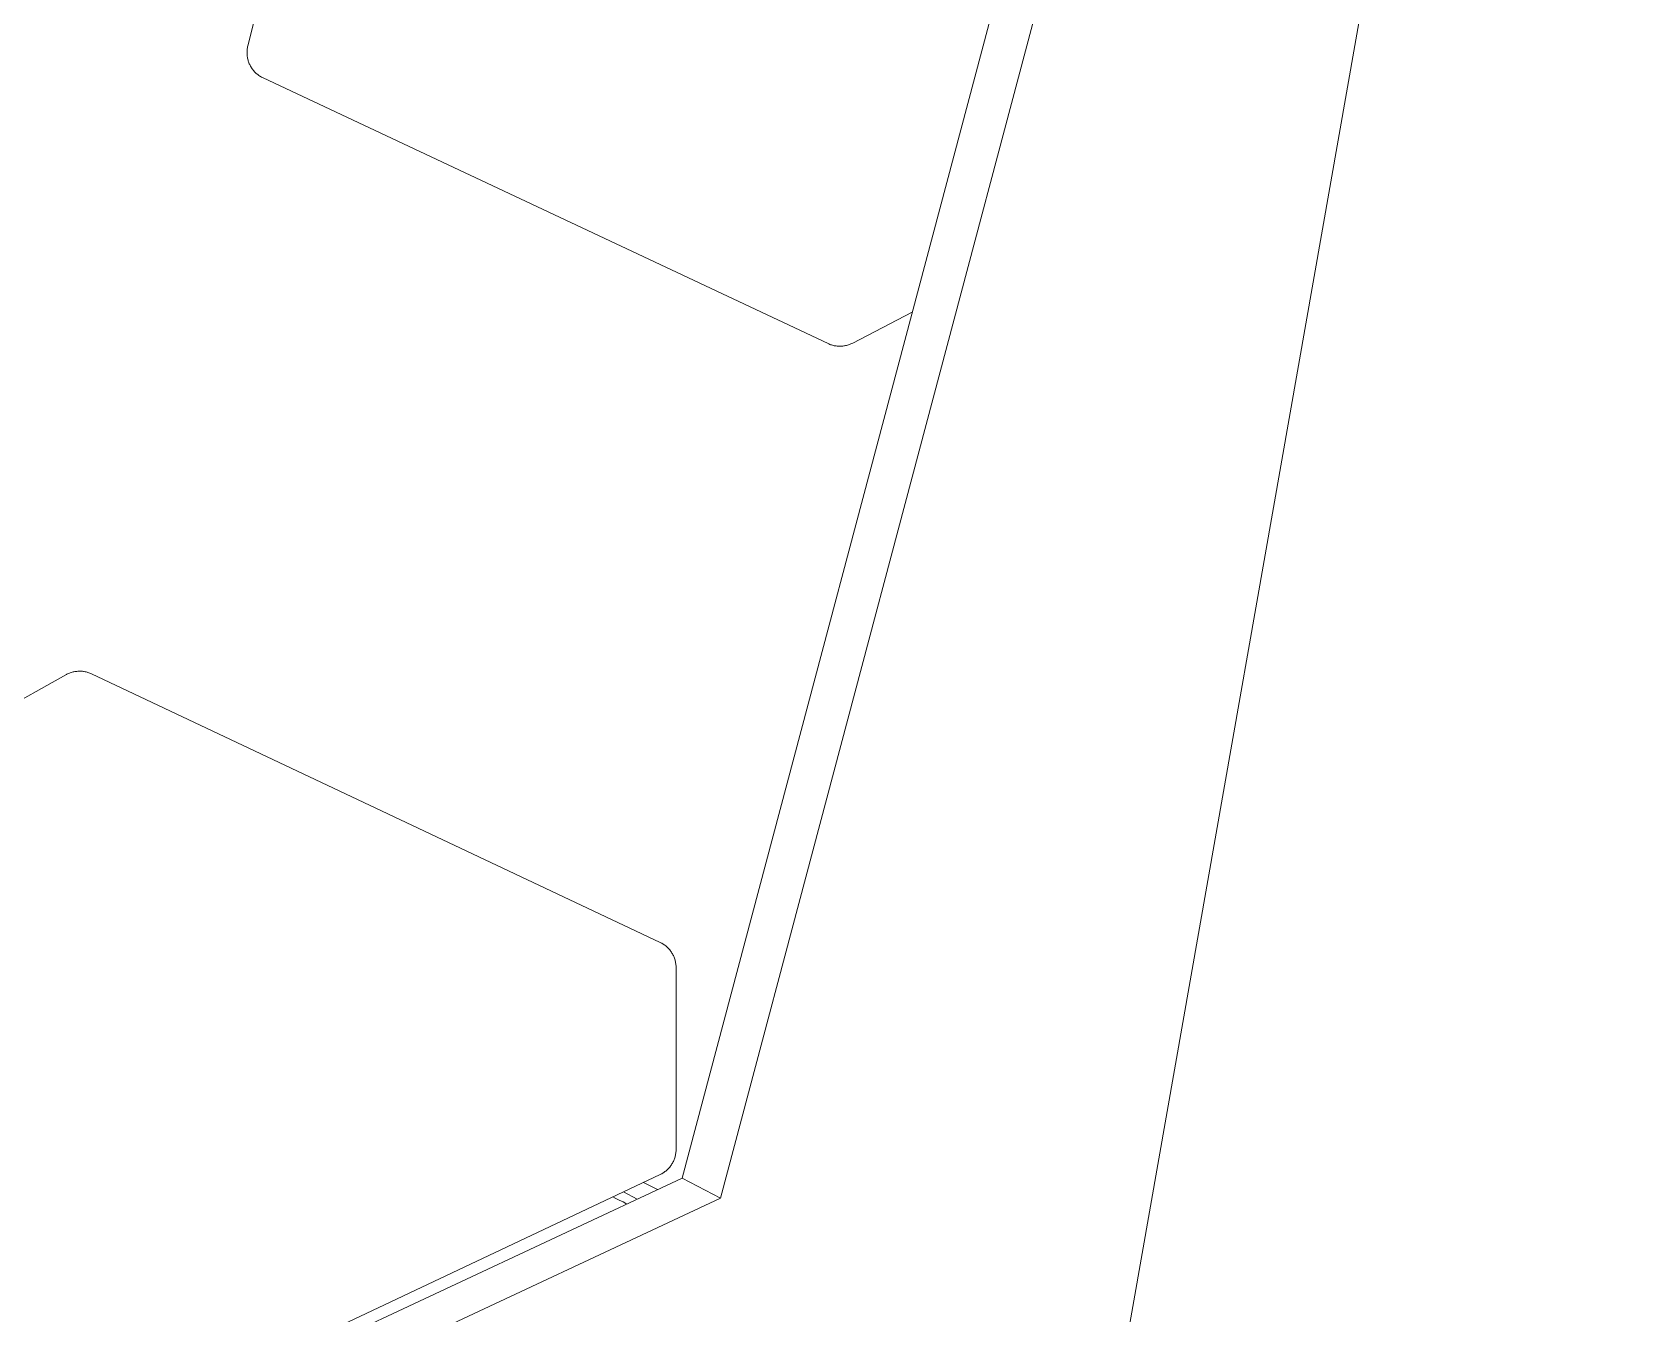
# Model space of a CAD drawing. Header units: inches. Extents: x -11 to 189, y -7 to 133.
# Drawn here: x 177.03 to 183.78, y 54 to 59.37 of the extents above; entities that cross this region are included whole.
import ezdxf

# ---------------------------------------------------------------- set-up
doc = ezdxf.new("R2010")
doc.units = ezdxf.units.IN
doc.layers.add('ZANO_R', color=7, linetype='Continuous', lineweight=0)

msp = doc.modelspace()

# ---------------------------------------------------------------- linework, layer by layer
at = {"layer": 'ZANO_R'}
for p, q in [((177.92864, 59.30817), (179.93494, 67.29477)), ((179.90643, 44.23731), (183.77793, 66.2196)), ((182.7747, 65.96604), (179.74583, 54.56919)), ((182.9353, 65.88253), (179.90643, 54.48569)), ((177.92513, 59.28034), (177.92522, 59.28436)), ((177.92518, 59.27633), (177.92513, 59.28034)), ((177.92522, 59.28436), (177.92545, 59.28837)), ((177.92545, 59.28837), (177.92581, 59.29237)), ((177.92581, 59.29237), (177.92632, 59.29635)), ((177.92632, 59.29635), (177.92696, 59.30032)), ((177.92696, 59.30032), (177.92773, 59.30426)), ((177.92773, 59.30426), (177.92864, 59.30817)), ((177.92537, 59.27231), (177.92518, 59.27633)), ((177.92569, 59.26831), (177.92537, 59.27231)), ((177.92615, 59.26432), (177.92569, 59.26831)), ((177.92675, 59.26035), (177.92615, 59.26432)), ((177.92749, 59.2564), (177.92675, 59.26035)), ((177.92836, 59.25248), (177.92749, 59.2564)), ((177.92937, 59.24859), (177.92836, 59.25248)), ((177.9305, 59.24474), (177.92937, 59.24859)), ((177.93178, 59.24093), (177.9305, 59.24474)), ((177.93318, 59.23717), (177.93178, 59.24093)), ((177.93471, 59.23345), (177.93318, 59.23717)), ((177.93636, 59.22979), (177.93471, 59.23345)), ((177.93815, 59.2262), (177.93636, 59.22979)), ((177.94005, 59.22266), (177.93815, 59.2262)), ((177.94208, 59.21919), (177.94005, 59.22266)), ((177.94422, 59.21579), (177.94208, 59.21919)), ((177.94648, 59.21247), (177.94422, 59.21579)), ((177.94885, 59.20923), (177.94648, 59.21247)), ((177.95133, 59.20608), (177.94885, 59.20923)), ((177.95392, 59.20301), (177.95133, 59.20608)), ((177.95662, 59.20003), (177.95392, 59.20301)), ((177.95941, 59.19714), (177.95662, 59.20003)), ((177.9623, 59.19436), (177.95941, 59.19714)), ((177.96529, 59.19167), (177.9623, 59.19436)), ((177.96837, 59.18909), (177.96529, 59.19167)), ((177.97153, 59.18662), (177.96837, 59.18909)), ((177.97478, 59.18425), (177.97153, 59.18662)), ((177.97811, 59.182), (177.97478, 59.18425)), ((177.98151, 59.17987), (177.97811, 59.182)), ((177.98498, 59.17785), (177.98151, 59.17987)), ((177.98853, 59.17596), (177.98498, 59.17785)), ((177.99213, 59.17419), (177.98853, 59.17596)), ((180.35628, 58.06209), (177.99213, 59.17419)), ((180.70894, 58.1931), (180.45955, 58.06404)), ((180.45955, 58.06404), (180.456, 58.06228)), ((180.35989, 58.06046), (180.35628, 58.06209)), ((180.36356, 58.05896), (180.35989, 58.06046)), ((180.36727, 58.05758), (180.36356, 58.05896)), ((180.37103, 58.05633), (180.36727, 58.05758)), ((180.37484, 58.05521), (180.37103, 58.05633)), ((180.37867, 58.05422), (180.37484, 58.05521)), ((180.38254, 58.05336), (180.37867, 58.05422)), ((180.38644, 58.05263), (180.38254, 58.05336)), ((180.39035, 58.05203), (180.38644, 58.05263)), ((180.39429, 58.05157), (180.39035, 58.05203)), ((180.39824, 58.05124), (180.39429, 58.05157)), ((180.4022, 58.05105), (180.39824, 58.05124)), ((180.40616, 58.05099), (180.4022, 58.05105)), ((180.41012, 58.05106), (180.40616, 58.05099)), ((180.41408, 58.05127), (180.41012, 58.05106)), ((180.41803, 58.05162), (180.41408, 58.05127)), ((180.42196, 58.0521), (180.41803, 58.05162)), ((180.42588, 58.05271), (180.42196, 58.0521)), ((180.42977, 58.05345), (180.42588, 58.05271)), ((180.43364, 58.05433), (180.42977, 58.05345)), ((180.43747, 58.05533), (180.43364, 58.05433)), ((180.44126, 58.05647), (180.43747, 58.05533)), ((180.44502, 58.05773), (180.44126, 58.05647)), ((180.44873, 58.05912), (180.44502, 58.05773)), ((180.45239, 58.06064), (180.44873, 58.05912)), ((180.456, 58.06228), (180.45239, 58.06064)), ((168.65974, 51.88955), (177.16725, 56.67601)), ((177.16725, 56.67601), (177.16912, 56.67704)), ((177.16912, 56.67704), (177.171, 56.67804)), ((177.171, 56.67804), (177.17456, 56.67979)), ((177.17456, 56.67979), (177.17817, 56.68143)), ((177.17817, 56.68143), (177.18183, 56.68294)), ((177.18183, 56.68294), (177.18554, 56.68432)), ((177.18554, 56.68432), (177.1893, 56.68558)), ((177.1893, 56.68558), (177.1931, 56.68671)), ((177.1931, 56.68671), (177.19693, 56.68771)), ((177.19693, 56.68771), (177.2008, 56.68858)), ((177.2008, 56.68858), (177.20469, 56.68932)), ((177.20469, 56.68932), (177.20861, 56.68992)), ((177.20861, 56.68992), (177.21254, 56.69039)), ((177.21254, 56.69039), (177.21649, 56.69073)), ((177.21649, 56.69073), (177.22045, 56.69093)), ((177.22045, 56.69093), (177.22441, 56.691)), ((177.22441, 56.691), (177.22837, 56.69094)), ((177.22837, 56.69094), (177.23233, 56.69074)), ((177.23233, 56.69074), (177.23628, 56.6904)), ((177.23628, 56.6904), (177.24021, 56.68993)), ((177.24021, 56.68993), (177.24413, 56.68933)), ((177.24413, 56.68933), (177.24802, 56.68859)), ((177.24802, 56.68859), (177.25189, 56.68773)), ((177.25189, 56.68773), (177.25573, 56.68673)), ((177.25573, 56.68673), (177.25952, 56.6856)), ((177.25952, 56.6856), (177.26328, 56.68435)), ((177.26328, 56.68435), (177.267, 56.68297)), ((177.267, 56.68297), (177.27066, 56.68146)), ((177.27066, 56.68146), (177.27427, 56.67983)), ((177.27427, 56.67983), (179.65357, 55.55601)), ((179.65357, 55.55601), (179.65715, 55.55425)), ((179.65715, 55.55425), (179.66067, 55.55236)), ((179.66067, 55.55236), (179.66412, 55.55035)), ((179.66412, 55.55035), (179.6675, 55.54823)), ((179.6675, 55.54823), (179.67081, 55.54599)), ((179.67081, 55.54599), (179.67404, 55.54364)), ((179.67404, 55.54364), (179.67718, 55.54118)), ((179.67718, 55.54118), (179.68024, 55.53861)), ((179.68024, 55.53861), (179.68321, 55.53594)), ((179.68321, 55.53594), (179.68609, 55.53317)), ((179.68609, 55.53317), (179.68887, 55.53031)), ((179.68887, 55.53031), (179.69155, 55.52735)), ((179.69155, 55.52735), (179.69412, 55.5243)), ((179.69412, 55.5243), (179.69659, 55.52116)), ((179.69659, 55.52116), (179.69896, 55.51794)), ((179.69896, 55.51794), (179.70121, 55.51465)), ((179.70121, 55.51465), (179.70335, 55.51127)), ((179.70335, 55.51127), (179.70537, 55.50783)), ((179.70537, 55.50783), (179.70727, 55.50432)), ((179.70727, 55.50432), (179.70905, 55.50074)), ((179.70905, 55.50074), (179.7107, 55.49711)), ((179.7107, 55.49711), (179.71224, 55.49342)), ((179.71224, 55.49342), (179.71364, 55.48969)), ((179.71364, 55.48969), (179.71492, 55.4859)), ((179.71492, 55.4859), (179.71606, 55.48208)), ((179.71606, 55.48208), (179.71707, 55.47822)), ((179.71707, 55.47822), (179.71796, 55.47432)), ((179.71796, 55.47432), (179.7187, 55.4704)), ((179.7187, 55.4704), (179.71932, 55.46645)), ((179.71932, 55.46645), (179.71979, 55.46249)), ((179.71979, 55.46249), (179.72013, 55.45851)), ((179.72013, 55.45851), (179.72034, 55.45452)), ((179.72034, 55.45452), (179.72041, 55.45053)), ((179.72041, 55.45053), (179.72041, 54.68951)), ((179.72041, 54.68951), (179.72034, 54.68552)), ((179.69897, 54.62212), (179.69661, 54.61891)), ((179.70122, 54.62542), (179.69897, 54.62212)), ((179.70336, 54.62879), (179.70122, 54.62542)), ((179.70538, 54.63224), (179.70336, 54.62879)), ((179.70728, 54.63575), (179.70538, 54.63224)), ((179.70906, 54.63932), (179.70728, 54.63575)), ((179.71071, 54.64295), (179.70906, 54.63932)), ((179.71224, 54.64664), (179.71071, 54.64295)), ((179.71364, 54.65037), (179.71224, 54.64664)), ((179.71492, 54.65416), (179.71364, 54.65037)), ((179.71606, 54.65798), (179.71492, 54.65416)), ((179.71708, 54.66184), (179.71606, 54.65798)), ((179.71796, 54.66573), (179.71708, 54.66184)), ((179.7187, 54.66965), (179.71796, 54.66573)), ((179.71932, 54.6736), (179.7187, 54.66965)), ((179.71979, 54.67756), (179.71932, 54.6736)), ((179.72013, 54.68154), (179.71979, 54.67756)), ((179.72034, 54.68552), (179.72013, 54.68154)), ((179.65357, 54.58403), (170.33295, 50.18163)), ((170.43758, 50.21088), (179.74583, 54.56919)), ((179.65719, 54.58582), (179.65357, 54.58403)), ((179.66071, 54.58771), (179.65719, 54.58582)), ((179.66416, 54.58972), (179.66071, 54.58771)), ((179.66754, 54.59184), (179.66416, 54.58972)), ((179.67084, 54.59408), (179.66754, 54.59184)), ((179.67407, 54.59643), (179.67084, 54.59408)), ((179.67721, 54.59889), (179.67407, 54.59643)), ((179.68027, 54.60146), (179.67721, 54.59889)), ((179.68324, 54.60413), (179.68027, 54.60146)), ((179.68611, 54.6069), (179.68324, 54.60413)), ((179.68889, 54.60976), (179.68611, 54.6069)), ((179.69157, 54.61272), (179.68889, 54.60976)), ((179.69414, 54.61577), (179.69157, 54.61272)), ((179.69661, 54.61891), (179.69414, 54.61577)), ((179.74583, 54.56919), (179.90643, 54.48569)), ((179.90643, 54.48569), (170.59818, 50.12737)), ((179.469, 54.48418), (179.45515, 54.49031)), ((179.49993, 54.51146), (179.55832, 54.48139)), ((179.5842, 54.55127), (179.64294, 54.52101)), ((179.48266, 54.47763), (179.469, 54.48418)), ((179.48266, 54.47763), (179.49849, 54.46941)), ((179.49849, 54.46941), (179.51404, 54.46066))]:
    msp.add_line(p, q, dxfattribs=at)

doc.saveas('drawing.dxf')
